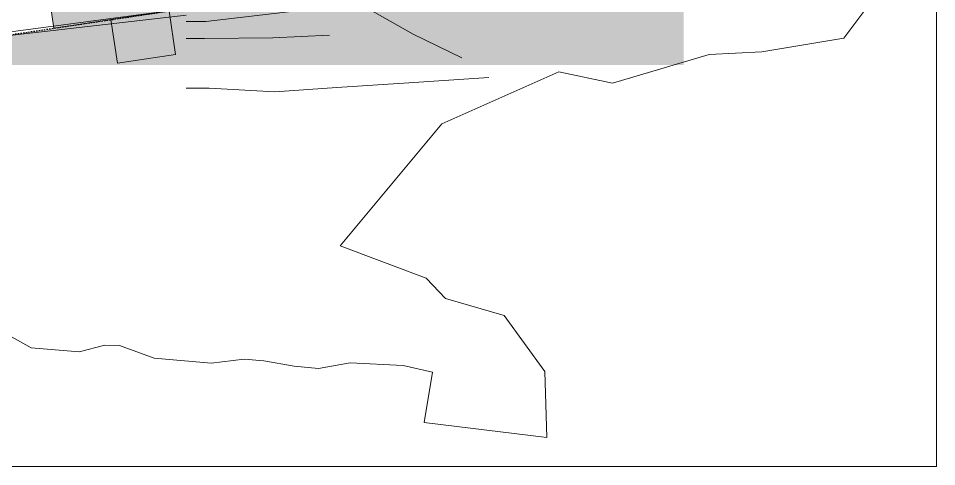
# Model space of a CAD drawing. Header units: metres. Extents: x -14 to 456, y -38 to 65.
# Drawn here: x 383.5 to 453.1, y -37.1 to -3.1 of the extents above; entities that cross this region are included whole.
import ezdxf

# ---------------------------------------------------------------- set-up
doc = ezdxf.new("R2010")
doc.units = ezdxf.units.M
doc.header["$MEASUREMENT"] = 0
doc.linetypes.add('Grenzlinie', pattern=[0.008, 0.003, -0.005])
for name, color, linetype in [('710 Gelände', 7, 'Continuous'), ('725 Nachbarbebauung', 7, 'Continuous'), ('840 Baulinien', 7, 'Continuous')]:
    doc.layers.add(name, color=color, linetype=linetype)

# ---------------------------------------------------------------- blocks, each defined once
blk = doc.blocks.new('Freifläche_2_1', base_point=(345.677, 64.594))
at = {"layer": '710 Gelände', "color": 83, "linetype": 'Continuous', "lineweight": 13, "true_color": 0x89cd89}
for p, q in [((446.069, -4.616), (448.556, -1.276)), ((408.773, -1.65), (413.427, -4.297)), ((377.222, -4.895), (396.219, -2.349)), ((397.709, -3.344), (405.272, -2.457)), ((377.325, -5.047), (396.219, -2.848)), ((396.218, -3.342), (397.709, -3.344)), ((396.216, -4.626), (397.602, -4.628)), ((397.602, -4.628), (402.791, -4.591)), ((402.791, -4.591), (407.074, -4.382)), ((413.427, -4.297), (417.125, -6.107)), ((439.864, -5.633), (446.069, -4.616)), ((428.54, -8.028), (435.861, -5.834)), ((435.861, -5.834), (439.864, -5.633)), ((419.157, -7.6), (413.103, -8.003)), ((415.598, -11.111), (424.454, -7.168)), ((424.454, -7.168), (428.54, -8.028)), ((407.633, -8.355), (413.103, -8.003)), ((396.211, -8.402), (397.955, -8.404)), ((397.955, -8.404), (402.935, -8.68)), ((402.935, -8.68), (407.633, -8.355)), ((415.598, -11.111), (407.878, -20.373)), ((414.397, -22.814), (407.878, -20.373)), ((415.874, -24.345), (414.397, -22.814)), ((420.328, -25.655), (415.874, -24.345)), ((423.404, -29.891), (420.328, -25.655)), ((382.812, -27.167), (384.46, -28.087)), ((384.46, -28.087), (388.098, -28.399)), ((388.098, -28.399), (390.052, -27.907)), ((390.052, -27.907), (391.156, -27.926)), ((391.156, -27.926), (393.804, -28.889)), ((393.804, -28.889), (398.121, -29.26)), ((398.121, -29.26), (400.616, -28.953)), ((400.616, -28.953), (402.097, -29.095)), ((402.097, -29.095), (404.414, -29.483)), ((404.414, -29.483), (406.259, -29.679)), ((406.259, -29.679), (408.655, -29.246)), ((408.655, -29.246), (412.658, -29.433)), ((412.658, -29.433), (414.89, -29.951)), ((423.558, -34.894), (423.404, -29.891)), ((414.89, -29.951), (414.251, -33.768)), ((414.251, -33.768), (423.558, -34.894))]:
    blk.add_line(p, q, dxfattribs=at)
at = {"layer": '710 Gelände', "color": 83, "linetype": 'Continuous', "lineweight": 13, "true_color": 0x89cd89, "flags": 128}
blk.add_lwpolyline([(345.677, 64.594), (393.027, 64.594), (407.889, 64.594), (421.115, 64.594), (431.126, 64.594), (453.102, 64.594), (453.102, 61.408), (453.102, 44.773), (453.102, 33.747), (453.102, 33.737), (453.102, 31.642), (453.102, 7.252), (453.102, -37.114), (345.677, -37.114), (345.677, -14.254), (345.677, -12.972), (345.677, -11.944), (345.677, 31.97), (345.677, 34.119), (345.677, 45.103)], close=True, dxfattribs=at)
blk = doc.blocks.new('Decke_29_1', base_point=(390.509, -3.199))
at = {"layer": '725 Nachbarbebauung', "linetype": 'Continuous', "lineweight": 0, "true_color": 0x1f1f1f}
blk.add_hatch(color=250, dxfattribs=at).paths.add_polyline_path([(390.509, -3.199), (391.001, -6.498), (395.409, -5.845), (394.92, -2.545)])
at = {"layer": '725 Nachbarbebauung', "color": 8, "linetype": 'Continuous', "lineweight": 13, "flags": 128}
blk.add_lwpolyline([(390.509, -3.199), (391.001, -6.498), (395.409, -5.845), (394.92, -2.545)], close=True, dxfattribs=at)
blk = doc.blocks.new('Decke_34_1', base_point=(386.19, -3.851))
at = {"layer": '725 Nachbarbebauung', "linetype": 'Continuous', "lineweight": 0, "true_color": 0x1f1f1f}
blk.add_hatch(color=250, dxfattribs=at).paths.add_polyline_path([(386.19, -3.851), (394.92, -2.543), (393.071, -2.821), (396.219, -2.349), (396.212, 7.62), (389.614, 6.638), (384.76, 5.915), (385.027, 4.09)])
at = {"layer": '725 Nachbarbebauung', "color": 8, "linetype": 'Continuous', "lineweight": 13, "flags": 128}
blk.add_lwpolyline([(386.19, -3.851), (394.92, -2.543), (393.071, -2.821), (396.219, -2.349), (396.212, 7.62), (389.614, 6.638), (384.76, 5.915), (385.027, 4.09)], close=True, dxfattribs=at)

msp = doc.modelspace()

# ---------------------------------------------------------------- hatches: boundary and pattern name
at = {"layer": '710 Gelände', "linetype": 'Continuous', "lineweight": 13, "true_color": 0xb4b4b4}
msp.add_hatch(color=253, dxfattribs=at).paths.add_polyline_path([(377.234, -5.192), (396.223, -2.347), (415.003, 0.353), (421.244, 1.485), (433.93, 3.371), (433.93, -6.629), (377.234, -6.629)])

# ---------------------------------------------------------------- linework, layer by layer
at = {"layer": '840 Baulinien', "color": 1, "linetype": 'Grenzlinie', "lineweight": 25, "ltscale": 2, "true_color": 0xfb0106}
msp.add_lwpolyline([(359.284, -7.538), (377.333, -5.177), (396.219, -2.349), (415.001, 0.35), (433.93, 3.371)], dxfattribs=at)

# ---------------------------------------------------------------- block references
at = {"layer": '710 Gelände', "color": 83, "lineweight": 13, "true_color": 0x89cd89}
msp.add_blockref('Freifläche_2_1', (345.677, 64.594), dxfattribs=at)
at = {"layer": '725 Nachbarbebauung', "color": 8, "linetype": 'Continuous', "lineweight": 13}
for name, p in [('Decke_34_1', (386.19, -3.851)), ('Decke_29_1', (390.509, -3.199))]:
    msp.add_blockref(name, p, dxfattribs=at)

doc.saveas('drawing.dxf')
